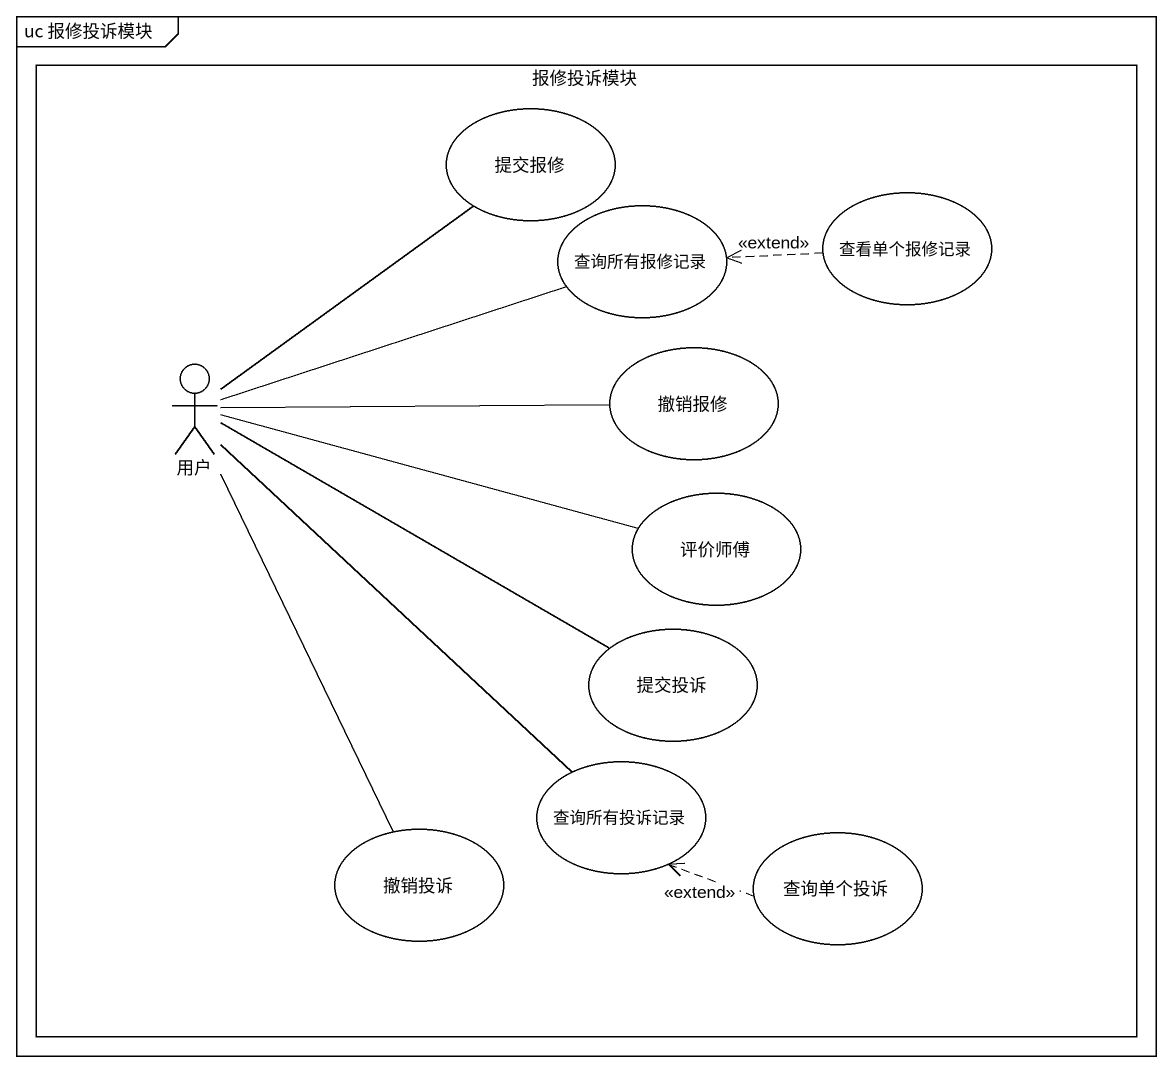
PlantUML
@startuml
mainframe uc 报修投诉模块
rectangle 报修投诉模块 {
  usecase 提交报修
  usecase 查询所有报修记录
  usecase 查看单个报修记录
  actor 用户
  usecase 撤销报修
  usecase 评价师傅
  usecase 提交投诉
  usecase 查询所有投诉记录
  usecase 撤销投诉
  usecase 查询单个投诉
}
查看单个报修记录 .left.> 查询所有报修记录 : <<extend>>
用户 -up- 提交报修
用户 -right- 查询所有报修记录
用户 -right- 撤销报修
用户 -right- 评价师傅
用户 -right- 提交投诉
用户 -- 查询所有投诉记录
用户 -- 撤销投诉
查询单个投诉 .left.> 查询所有投诉记录 : <<extend>>
@enduml
